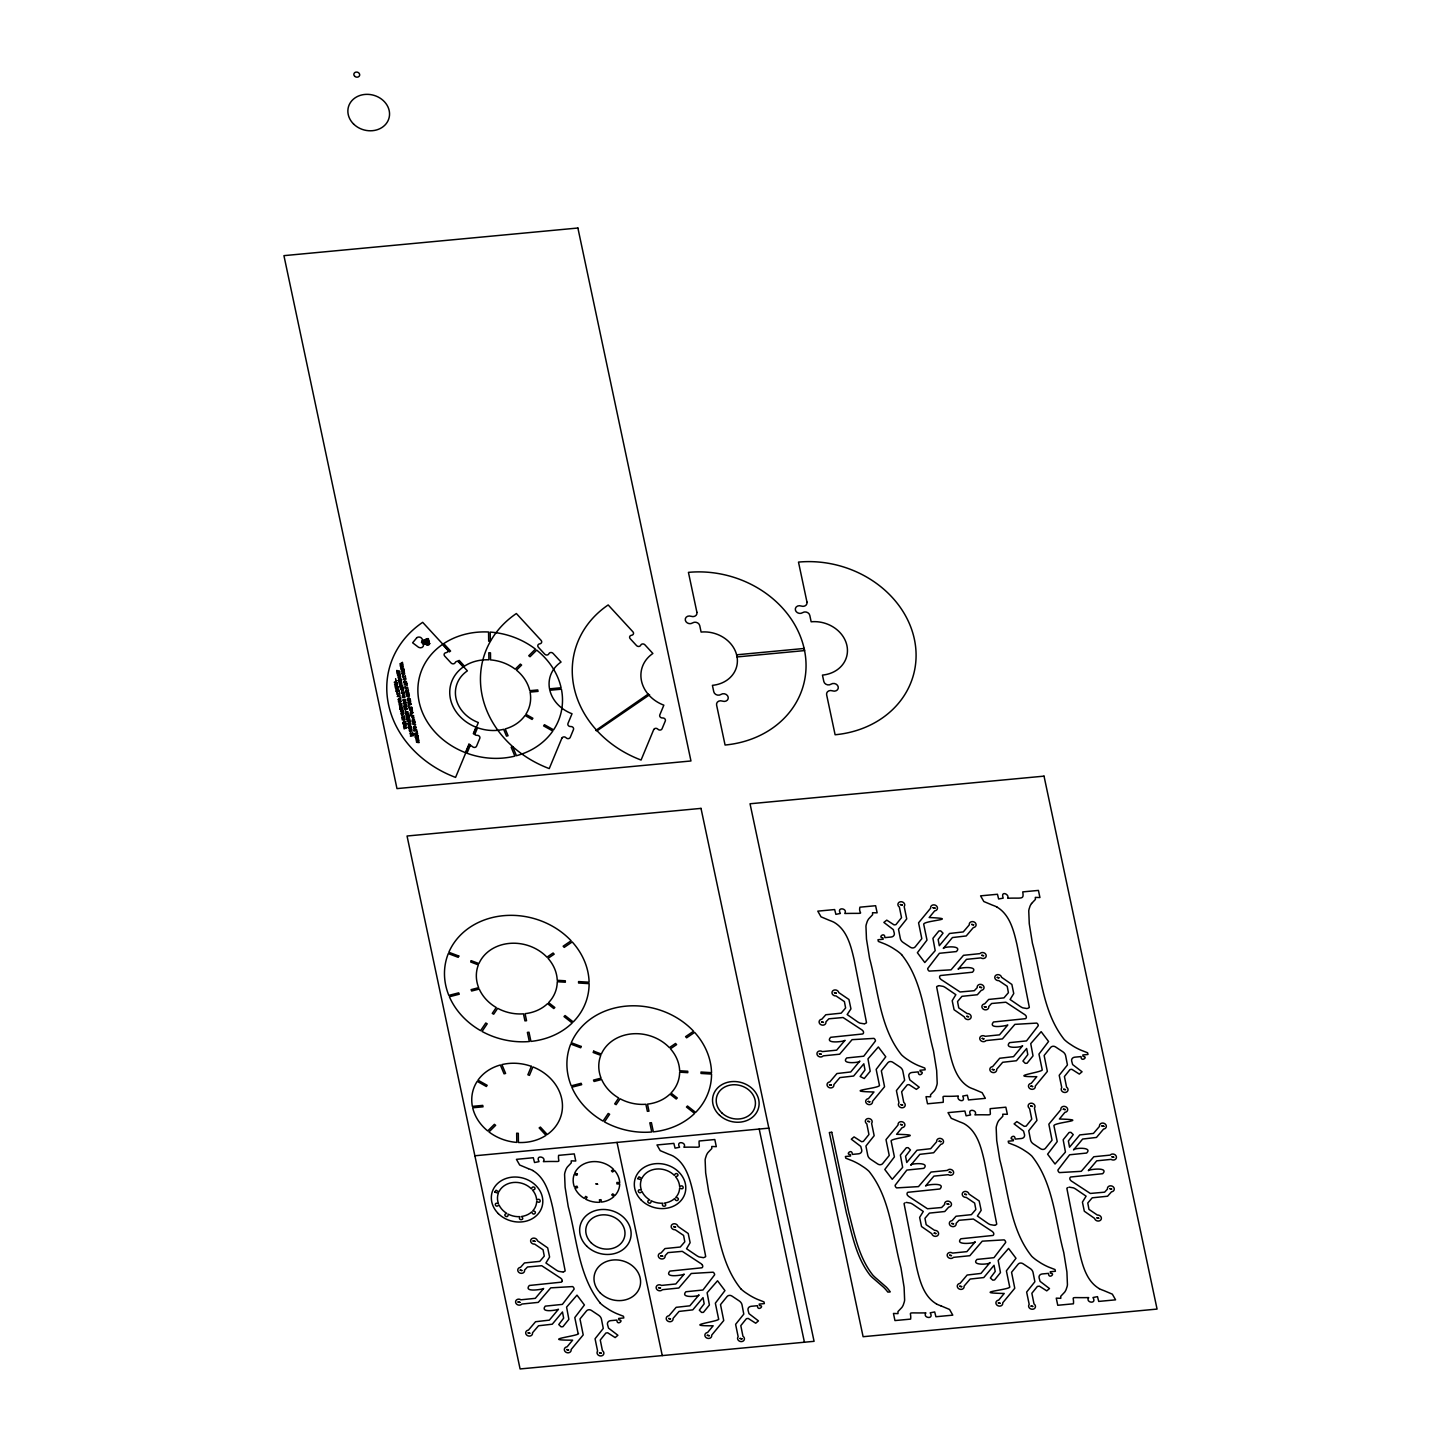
<?xml version="1.0" encoding="UTF-8"?>
<svg xmlns="http://www.w3.org/2000/svg" width="1441" height="1441" viewBox="0 0 1441 1441"><rect width="100%" height="100%" fill="white"/><g stroke="black" fill="none" stroke-linecap="round" stroke-linejoin="round"><path stroke-width="1.5" d="M400.742 701.245L398.797 700.812M402.093 707.603L400.166 707.135M404.237 673.199L402.381 672.785M403.39 713.763L401.499 713.259M406.092 681.935L404.219 681.539M408.379 692.743L406.488 692.274M411.568 729.957L409.658 729.578M412.594 712.629L410.703 712.124M414.396 721.13L412.486 720.68M415.71 727.219L413.873 726.768M404.525 697.084C403.624 693.932 406.362 698.885 403.588 697.336M405.245 700.47C404.399 697.264 407.01 702.289 404.345 700.776M406.902 718.879C406.722 723.418 412.432 718.158 408.776 718.969M600.14 1303.078A37.16 31.792 15.3 0 0 605.4 1307.239L609.183 1309.725A56.757 48.544 15.3 0 0 616.766 1313.652L623.449 1316.263L623.809 1317.957L618.621 1318.443L618.928 1319.884C624.655 1319.974 616.766 1326.26 616.892 1320.064L610.624 1320.658A3.963 3.386 15.3 0 0 607.49 1324.423L608.534 1328.134L617.901 1335.267L615.163 1337.572L607.67 1332.781L605.886 1333.033L600.267 1340.022L602.428 1350.649A3.458 2.972 15.3 0 1 603.293 1354.846A3.458 2.972 15.3 0 1 598.537 1355.297A3.458 2.972 15.3 0 1 597.601 1351.1L595.061 1338.761L603.275 1328.44L601.491 1319.344A6.773 5.782 15.3 0 0 598.663 1315.255L591.386 1310.409A3.494 2.99 15.3 0 0 586.559 1310.86L579.984 1318.965L583.209 1334.906L571.122 1349.533A3.458 2.972 15.3 0 1 568.366 1352.793A3.458 2.972 15.3 0 1 564.386 1350.145A3.458 2.972 15.3 0 1 567.088 1346.831L572.617 1340.166C536.088 1340.22 583.677 1335.501 578.039 1333.195L574.797 1317.578L584.416 1304.97L576.994 1295.153L566.583 1307.113L568.871 1319.344L562.909 1326.711L561.089 1326.819L558.766 1324.549L563.647 1318.155L562.476 1311.976L552.263 1324.207L538.52 1325.774L532.504 1332.799A3.458 2.972 15.3 0 1 529.73 1336.077A3.458 2.972 15.3 0 1 525.749 1333.429A3.458 2.972 15.3 0 1 528.451 1330.115L535.548 1321.721L549.363 1320.136L558.46 1309.239C558.135 1309.851 539.492 1313.472 545.238 1306.14L562.368 1304.393L574.094 1289.173A3.566 3.044 15.3 0 0 573.878 1288.128A4.035 3.44 15.3 0 0 573.32 1287.209L573.158 1287.029A2.198 1.873 15.3 0 0 572.509 1286.579L550.732 1287.858L538.268 1302.376L521.822 1304.051A3.458 2.972 15.3 0 1 517.067 1304.483A3.458 2.972 15.3 0 1 516.184 1300.268A3.458 2.972 15.3 0 1 520.922 1299.8L535.313 1298.341L543.653 1288.47C543.887 1289.047 522.849 1293.063 529.297 1285.48L561.342 1282.166A2.161 1.837 15.3 0 0 562.116 1281.193L562.152 1280.995M405.75 702.848C404.831 699.75 407.515 704.487 404.903 703.208M402.832 711.404C401.913 707.999 404.687 713.349 401.895 711.602M416.557 637.931A3.458 2.954 15.3 0 1 420.808 637.534L421.168 637.859A3.422 2.918 15.3 0 1 422.429 640.777A3.621 3.098 15.3 0 1 421.979 641.551L422.285 642.92A3.837 3.278 15.3 0 1 422.843 643.443L428.752 645.118M409.244 720.032L407.353 719.689M1031.558 903.489L1035.413 899.418L1035.322 897.401L1039.934 897.527L1038.421 890.412L1022.75 891.889C1024.011 900.049 1022.137 897.599 1007.655 898.247C1009.961 894.411 1000.162 890.052 1003.188 898.139L998.631 898.986L997.46 894.267L980.582 895.852L983.825 901.526L992.543 905.182A29.739 25.452 15.3 0 1 996.884 906.983M404.11 673.631L402.219 673.235M405.912 682.422L404.092 682.007M400.562 701.623L398.725 701.173M408.253 693.085L406.344 692.653M401.949 707.927L400.058 707.531M403.264 714.088L401.373 713.601M412.45 712.953L410.559 712.484M414.269 721.491L412.378 721.058M411.387 730.443L409.55 729.975M415.566 727.633L413.693 727.273M416.629 637.985L412.612 642.794L418.611 647.333A3.35 2.864 15.3 0 0 423.024 643.569M422.033 641.479L427.238 640.723M426.842 643.406L429.22 642.758M425.491 641.155L428.193 640.218M402.525 666.336L401.03 666.462M399.391 674.316L397.95 674.352M396.959 684.763L395.392 684.817M403.534 699.75C403.822 703.442 401.571 697.624 404.579 700.092M414.197 729.038L415.837 728.858M402.814 696.381C402.994 699.93 401.048 694.184 403.858 696.705M404.092 674.316C400.724 676.279 401.859 669.308 404.759 673.307M406.056 683.016C402.417 685.159 403.786 677.99 406.614 682.043M408.325 693.733C404.741 695.931 406.02 688.708 408.884 692.761M400.688 702.217C396.959 704.289 398.491 697.192 401.246 701.245M402.039 708.558C398.292 710.593 399.914 703.532 402.597 707.603M403.3 714.736C400.004 716.898 400.886 709.729 403.912 713.763M412.504 713.601C409.046 715.763 410.253 708.54 413.099 712.629M414.324 722.139C410.919 724.265 412 717.114 414.918 721.166M415.62 728.299C412.072 730.371 413.387 723.274 416.215 727.309M411.478 731.037C407.695 732.983 409.442 726.03 412.09 730.047M398.581 680.476C405.587 679.594 396.239 676.946 398.869 678.639L398.743 681.215L401.625 680.945L398.635 680.71M404.092 706.486C411.099 705.604 401.751 702.956 404.381 704.649L404.597 705.658M905.02 1202.911L904.606 1203.109A1.999 1.711 15.3 0 0 904.065 1203.649L916.386 1266.369C919.592 1280.094 923.411 1296.306 936.506 1303.961M1067.817 1187.6L1067.403 1187.816A1.999 1.711 15.3 0 0 1066.862 1188.339L1079.201 1251.076C1082.407 1264.802 1086.208 1281.013 1099.303 1288.668M704.073 1257.471L705.153 1256.984A1.999 1.711 15.3 0 0 705.694 1256.462L693.373 1193.724C690.167 1179.999 686.348 1163.806 673.253 1156.132A29.739 25.452 15.3 0 0 668.912 1154.313L660.212 1150.639L656.97 1144.965L673.848 1143.379L675.072 1148.153L679.576 1147.27C675.379 1139.921 687.537 1142.479 683.863 1147.234C703.784 1146.604 698.453 1149.36 699.137 1141.002L714.808 1139.525L716.303 1146.658L711.764 1146.496L711.8 1148.531L707.927 1152.602A18.157 15.527 15.3 0 0 706.432 1155.268L705.496 1158.114A21.471 18.355 15.3 0 0 705.135 1160.041L705.658 1172.812L708.792 1192.283C717.51 1224.328 719.059 1261.704 740.728 1288.686M403.12 687.951C395.41 689.609 408.163 690.923 401.228 689.32L403.228 688.492C402.994 685.015 401.264 686.366 401.337 687.321L399.751 686.006L400.166 687.951L403.066 687.681M412.216 708.63C404.507 710.287 417.26 711.62 410.325 710.017L412.342 709.188C412.09 705.694 410.379 707.045 410.433 707.999L408.866 706.702L409.28 708.648L412.162 708.378M864.834 1023.686L865.969 1023.164A1.999 1.711 15.3 0 0 866.509 1022.642L854.189 959.904C850.983 946.179 847.164 929.985 834.069 922.312A29.739 25.452 15.3 0 0 829.728 920.493L821.028 916.836L817.786 911.144L834.663 909.559L835.888 914.351L840.391 913.45C836.176 906.461 848.119 908.244 844.786 913.504C868.689 912.874 857.665 915.107 859.953 907.182L875.624 905.723L877.137 912.837L872.525 912.711L872.616 914.711L868.761 918.782A18.157 15.527 15.3 0 0 867.248 921.447L866.311 924.293A21.471 18.355 15.3 0 0 865.951 926.221L866.473 939.01L869.607 958.463C878.326 990.507 879.875 1027.883 901.544 1054.866A37.16 31.792 15.3 0 0 906.749 1059.063L910.55 1061.531A56.757 48.544 15.3 0 0 918.133 1065.475L924.816 1068.069L925.176 1069.78L919.988 1070.267L920.277 1071.69C925.752 1071.69 918.205 1078.372 918.241 1071.888L911.973 1072.482A3.963 3.386 15.3 0 0 908.839 1076.247L909.829 1079.903L919.232 1087.216L916.368 1089.36L909.019 1084.605L907.236 1084.857L901.634 1091.774L903.777 1102.455A3.458 2.972 15.3 0 1 904.642 1106.67A3.458 2.972 15.3 0 1 899.886 1107.12A3.458 2.972 15.3 0 1 898.968 1102.923L896.41 1090.585L904.642 1080.264L902.859 1071.167A6.773 5.782 15.3 0 0 900.013 1067.079L892.736 1062.233A3.494 2.99 15.3 0 0 887.908 1062.683L881.334 1070.789L884.558 1086.73L872.489 1101.356A3.458 2.972 15.3 0 1 869.734 1104.617A3.458 2.972 15.3 0 1 865.735 1101.969A3.458 2.972 15.3 0 1 868.437 1098.654L873.966 1091.99C839.04 1091.197 881.766 1088.351 879.406 1085.127L876.164 1069.384L885.765 1056.793L878.344 1046.959L867.968 1058.865L870.202 1071.239L864.258 1078.534L860.133 1076.499L864.996 1069.979L863.825 1063.8L853.63 1076.031L839.869 1077.598L833.853 1084.623A3.458 2.972 15.3 0 1 831.097 1087.901A3.458 2.972 15.3 0 1 827.098 1085.235A3.458 2.972 15.3 0 1 829.8 1081.939L836.915 1073.545L850.73 1071.96L859.827 1061.062C860.259 1062.774 840.085 1064.575 846.732 1057.946L863.735 1056.217L875.444 1040.996A3.566 3.044 15.3 0 0 875.227 1039.952A4.035 3.44 15.3 0 0 874.669 1039.033L874.507 1038.853A2.198 1.873 15.3 0 0 873.876 1038.385L852.081 1039.663L839.635 1054.2L823.189 1055.875A3.458 2.972 15.3 0 1 818.416 1056.289A3.458 2.972 15.3 0 1 817.533 1052.092A3.458 2.972 15.3 0 1 822.289 1051.606L836.663 1050.165L845.002 1040.294C845.399 1041.375 823.928 1044.509 830.646 1037.304L862.709 1033.972A2.161 1.837 15.3 0 0 863.465 1033.017L863.501 1032.819A2.99 2.558 15.3 0 0 862.961 1030.873L862.078 1030.009A9.601 8.214 15.3 0 0 860.889 1029.234L843.075 1017.526L828.845 1018.805L825.909 1021.867A3.458 2.972 15.3 0 1 823.153 1025.145A3.458 2.972 15.3 0 1 819.154 1022.48A3.458 2.972 15.3 0 1 821.856 1019.183L825.801 1014.752L841.166 1013.167L845.615 1007.98L844.408 1001.603L835.996 995.911A3.458 2.972 15.3 0 1 832.033 993.245A3.458 2.972 15.3 0 1 834.753 989.949A3.458 2.972 15.3 0 1 838.77 992.579L848.947 999.514L850.947 1008.862L847.164 1014.554L857.485 1021.777A13.78 11.798 15.3 0 0 859.935 1023.128L864.312 1023.867M1027.631 1008.376L1028.784 1007.871A1.999 1.711 15.3 0 0 1029.324 1007.349L1016.986 944.612C1013.78 930.886 1009.961 914.675 996.884 907.019M995.065 1225.156L996.217 1224.652A1.999 1.711 15.3 0 0 996.74 1224.13L984.419 1161.392C981.213 1147.666 977.394 1131.455 964.299 1123.8A29.739 25.452 15.3 0 0 959.958 1121.981L951.258 1118.306L948.016 1112.632L964.894 1111.047L966.118 1115.82L970.622 1114.938C966.425 1107.607 978.583 1110.11 974.909 1114.884C994.434 1114.253 989.697 1116.973 990.183 1108.669L1005.854 1107.192L1007.367 1114.307L1002.756 1114.199L1002.846 1116.199L998.991 1120.269A18.157 15.527 15.3 0 0 997.478 1122.935L996.542 1125.781A21.471 18.355 15.3 0 0 996.181 1127.709L996.704 1140.479L999.838 1159.951C1008.556 1191.977 1010.105 1229.371 1031.774 1256.336A37.16 31.792 15.3 0 0 1036.998 1260.533L1040.78 1263.018A56.757 48.544 15.3 0 0 1048.364 1266.963L1055.046 1269.557L1055.406 1271.268L1050.219 1271.755L1050.525 1273.178C1056.073 1273.304 1048.49 1279.734 1048.472 1273.376L1042.203 1273.952A3.963 3.386 15.3 0 0 1039.087 1277.735L1040.078 1281.373L1049.498 1288.56L1046.76 1290.866L1039.393 1286.147L1037.394 1286.417L1031.864 1293.261L1034.008 1303.943A3.458 2.972 15.3 0 1 1034.872 1308.158A3.458 2.972 15.3 0 1 1030.117 1308.608A3.458 2.972 15.3 0 1 1029.198 1304.393L1026.64 1292.073L1034.872 1281.751L1033.089 1272.637A6.773 5.782 15.3 0 0 1030.261 1268.566L1022.966 1263.703A3.494 2.99 15.3 0 0 1018.157 1264.171L1011.564 1272.277L1014.77 1288.254L1002.72 1302.826A3.458 2.972 15.3 0 1 999.964 1306.104A3.458 2.972 15.3 0 1 995.965 1303.439A3.458 2.972 15.3 0 1 998.667 1300.142L1004.215 1293.46C968.298 1292.829 1012.843 1289.623 1009.637 1286.651L1006.394 1270.872L1015.995 1258.281L1008.574 1248.446L998.163 1260.407L1000.468 1272.583L994.596 1279.932L992.795 1280.184L990.363 1277.987L995.227 1271.466L994.056 1265.288L983.789 1277.555L970.171 1279.05L964.083 1286.111A3.458 2.972 15.3 0 1 961.327 1289.389A3.458 2.972 15.3 0 1 957.328 1286.723A3.458 2.972 15.3 0 1 960.03 1283.409L967.145 1275.033L980.961 1273.43L990.057 1262.532C990.489 1264.423 970.315 1265.955 976.962 1259.416L993.966 1257.687L1005.674 1242.466A3.566 3.044 15.3 0 0 1005.458 1241.422A4.035 3.44 15.3 0 0 1004.917 1240.521L1004.737 1240.323A2.198 1.873 15.3 0 0 1004.107 1239.872L982.258 1241.169L969.811 1255.723L953.42 1257.363A3.458 2.972 15.3 0 1 948.664 1257.777A3.458 2.972 15.3 0 1 947.764 1253.562A3.458 2.972 15.3 0 1 952.519 1253.094L966.893 1251.635L975.233 1241.782C975.917 1243.097 953.978 1245.817 960.877 1238.774L992.939 1235.459A2.161 1.837 15.3 0 0 993.696 1234.487L993.75 1234.307A2.99 2.558 15.3 0 0 993.191 1232.361L992.309 1231.497A9.601 8.214 15.3 0 0 991.12 1230.722L973.377 1219.032L959.004 1220.293L956.14 1223.355A3.458 2.972 15.3 0 1 953.384 1226.633A3.458 2.972 15.3 0 1 949.385 1223.967A3.458 2.972 15.3 0 1 952.087 1220.653L956.031 1216.24L971.396 1214.655L975.845 1209.449L974.638 1203.091L966.245 1197.399A3.458 2.972 15.3 0 1 962.264 1194.715A3.458 2.972 15.3 0 1 965.002 1191.437A3.458 2.972 15.3 0 1 969 1194.067L979.178 1200.983L981.177 1210.35L977.394 1216.042L987.715 1223.265A13.78 11.798 15.3 0 0 990.165 1224.598L994.542 1225.354M938.361 985.806L937.172 986.328A1.999 1.711 15.3 0 0 936.632 986.851L948.953 1049.588C952.177 1063.314 955.977 1079.525 969.072 1087.18A29.739 25.452 15.3 0 0 973.414 1089L982.114 1092.674L985.356 1098.348L968.496 1099.933L967.325 1095.214L962.75 1096.061C966.317 1103.626 955.743 1100.6 958.355 1096.007C938.199 1097.285 944.035 1093.719 943.189 1102.311L927.518 1103.788L926.023 1096.673L930.616 1096.799L930.526 1094.782L934.398 1090.729A18.157 15.527 15.3 0 0 935.893 1088.063L936.83 1085.217A21.471 18.355 15.3 0 0 937.208 1083.272L936.668 1070.501L933.534 1051.047C924.816 1019.003 923.267 981.609 901.598 954.644M563.431 1271.881L564.62 1271.358A1.999 1.711 15.3 0 0 565.16 1270.818L552.822 1208.098C549.615 1194.373 545.815 1178.162 532.72 1170.506M404.038 702.127C404.345 705.712 402.111 700.038 405.083 702.469M401.084 665.454C397.464 665.634 404.921 668.606 402.832 665.13M398.04 673.361C394.384 673.163 401.805 676.838 399.751 673.001M395.555 683.845C391.826 683.809 399.463 687.285 397.176 683.43M408.001 697.912L409.28 697.876M403.516 721.275L404.795 721.257M408.451 722.283L409.73 722.265M938.83 985.626L943.225 986.383A13.78 11.798 15.3 0 1 945.656 987.715L955.851 994.686L952.195 1000.702L954.086 1009.745L964.371 1016.914A3.458 2.972 15.3 0 0 968.388 1019.562A3.458 2.972 15.3 0 0 971.108 1016.265A3.458 2.972 15.3 0 0 967.145 1013.581L958.733 1007.889L957.545 1001.531L961.976 996.325L977.34 994.74L981.285 990.327A3.458 2.972 15.3 0 0 983.987 987.013A3.458 2.972 15.3 0 0 979.988 984.365A3.458 2.972 15.3 0 0 977.232 987.625L974.296 990.706L960.066 991.984L942.252 980.276A9.601 8.214 15.3 0 1 941.063 979.502L940.18 978.637A2.99 2.558 15.3 0 1 939.622 976.656L939.676 976.494A2.161 1.837 15.3 0 1 940.451 975.521L972.495 972.207C979.358 965.254 957.617 967.776 958.139 969.217L966.479 959.346L980.871 957.887A3.458 2.972 15.3 0 0 985.608 957.418A3.458 2.972 15.3 0 0 984.725 953.203A3.458 2.972 15.3 0 0 979.952 953.636L963.507 955.311L951.06 969.829L929.265 971.108A2.198 1.873 15.3 0 1 928.634 970.658L928.472 970.477A4.035 3.44 15.3 0 1 927.914 969.559A3.566 3.044 15.3 0 1 927.698 968.514L939.406 953.294L956.41 951.564C963.056 945.062 943.135 946.647 943.315 948.448L952.429 937.551L966.227 935.948L973.341 927.572A3.458 2.972 15.3 0 0 976.043 924.257A3.458 2.972 15.3 0 0 972.045 921.61A3.458 2.972 15.3 0 0 969.289 924.87L963.272 931.913L949.529 933.48L939.316 945.71L938.145 939.514L943.026 933.138L940.703 930.868L938.884 930.976L932.921 938.343L935.191 950.628L924.798 962.534L917.377 952.717L926.995 940.108L923.753 924.492C922.06 920.583 962.372 918.998 929.175 917.521L934.705 910.856A3.458 2.972 15.3 0 0 937.407 907.542A3.458 2.972 15.3 0 0 933.426 904.876A3.458 2.972 15.3 0 0 930.652 908.154L918.565 922.816L921.808 938.667L915.233 946.827A3.494 2.99 15.3 0 1 910.406 947.277L903.129 942.432A6.773 5.782 15.3 0 1 900.301 938.343L898.5 929.229L906.731 918.908L904.173 906.587A3.458 2.972 15.3 0 0 903.255 902.39A3.458 2.972 15.3 0 0 898.5 902.841A3.458 2.972 15.3 0 0 899.364 907.037L901.526 917.665L895.906 924.654L894.122 924.906L886.773 920.151L883.873 922.42L893.312 929.607L894.303 933.246A3.963 3.386 15.3 0 1 891.168 937.028L884.9 937.623C884.9 931.282 877.335 937.695 882.865 937.803L883.171 939.244L877.983 939.73L878.344 941.423L885.026 944.035A56.757 48.544 15.3 0 1 892.609 947.962L896.41 950.43A37.16 31.792 15.3 0 1 901.634 954.608M1027.109 1008.574L1022.732 1007.817A13.78 11.798 15.3 0 1 1020.282 1006.484L1010.087 999.514L1013.743 993.551L1011.87 984.455L1001.567 977.286A3.458 2.972 15.3 0 0 997.568 974.638A3.458 2.972 15.3 0 0 994.83 977.935A3.458 2.972 15.3 0 0 998.811 980.619L1007.223 986.31L1008.412 992.669L1003.963 997.874L988.67 999.442L984.671 1003.873A3.458 2.972 15.3 0 0 981.951 1007.187A3.458 2.972 15.3 0 0 985.95 1009.835A3.458 2.972 15.3 0 0 988.706 1006.575L991.642 1003.494L1005.872 1002.216L1023.686 1013.942A9.601 8.214 15.3 0 1 1024.875 1014.698L1025.776 1015.563A2.99 2.558 15.3 0 1 1026.316 1017.544L1026.262 1017.706A2.161 1.837 15.3 0 1 1025.506 1018.679L993.461 1021.993C987.103 1029.685 1007.853 1025.38 1007.799 1025.001L999.478 1034.854L985.086 1036.313A3.458 2.972 15.3 0 0 980.33 1036.781A3.458 2.972 15.3 0 0 981.231 1040.996A3.458 2.972 15.3 0 0 985.986 1040.582L1002.432 1038.907L1014.878 1024.371L1036.673 1023.092A2.198 1.873 15.3 0 1 1037.304 1023.542L1037.484 1023.722A4.035 3.44 15.3 0 1 1038.024 1024.641A3.566 3.044 15.3 0 1 1038.259 1025.686L1026.532 1040.906L1009.529 1042.636C1003.134 1049.588 1022.768 1047.049 1022.624 1045.752L1013.527 1056.649L999.712 1058.252L992.597 1066.628A3.458 2.972 15.3 0 0 989.895 1069.943A3.458 2.972 15.3 0 0 993.894 1072.59A3.458 2.972 15.3 0 0 996.65 1069.33L1002.684 1062.287L1016.427 1060.738L1026.64 1048.49L1027.811 1054.614L1022.93 1061.062L1025.235 1063.332L1027.055 1063.242L1033.017 1055.875L1030.729 1043.626L1041.159 1031.666L1048.562 1041.483L1038.961 1054.091L1042.203 1069.708C1044.095 1072.14 1004.125 1076.895 1036.781 1076.679L1031.234 1083.344A3.458 2.972 15.3 0 0 1028.532 1086.658A3.458 2.972 15.3 0 0 1032.531 1089.324A3.458 2.972 15.3 0 0 1035.286 1086.046L1047.355 1071.438L1044.131 1055.478L1050.723 1047.373A3.494 2.99 15.3 0 1 1055.533 1046.923L1062.828 1051.768A6.773 5.782 15.3 0 1 1065.656 1055.857L1067.439 1064.971L1059.207 1075.292L1061.765 1087.613A3.458 2.972 15.3 0 0 1062.683 1091.81A3.458 2.972 15.3 0 0 1067.439 1091.377A3.458 2.972 15.3 0 0 1066.592 1087.162L1064.413 1076.535L1070.033 1069.546L1071.834 1069.312L1079.327 1074.085L1082.065 1071.78L1072.644 1064.593L1071.654 1060.954A3.963 3.386 15.3 0 1 1074.788 1057.172L1081.038 1056.595C1080.786 1062.665 1088.892 1056.667 1083.092 1056.397L1082.785 1054.974L1087.973 1054.47L1087.613 1052.777L1080.93 1050.165A56.757 48.544 15.3 0 1 1073.347 1046.238L1069.546 1043.77A37.16 31.792 15.3 0 1 1064.305 1039.591C1042.744 1012.519 1041.086 975.251 1032.404 943.153L1029.27 923.699L1028.748 910.928A21.471 18.355 15.3 0 1 1029.108 908.983L1030.045 906.137A18.157 15.527 15.3 0 1 1031.558 903.489M562.963 1272.061L558.568 1271.304A13.78 11.798 15.3 0 1 556.118 1269.971L545.923 1263L549.597 1257.038L547.688 1247.87L537.421 1240.773A3.458 2.972 15.3 0 0 533.404 1238.125A3.458 2.972 15.3 0 0 530.666 1241.422A3.458 2.972 15.3 0 0 534.647 1244.105L543.059 1249.797L544.284 1256.102L539.817 1261.361L524.452 1262.946L520.507 1267.36A3.458 2.972 15.3 0 0 517.805 1270.674A3.458 2.972 15.3 0 0 521.804 1273.322A3.458 2.972 15.3 0 0 524.56 1270.043L527.496 1266.981L541.708 1265.702L559.54 1277.41A9.601 8.214 15.3 0 1 560.729 1278.185L561.612 1279.05A2.99 2.558 15.3 0 1 562.17 1281.031M906.263 1202.406L910.64 1203.163A13.78 11.798 15.3 0 1 913.09 1204.496L923.285 1211.467L919.628 1217.429L921.519 1226.525L931.805 1233.694A3.458 2.972 15.3 0 0 935.821 1236.342A3.458 2.972 15.3 0 0 938.541 1233.046A3.458 2.972 15.3 0 0 934.579 1230.362L926.167 1224.67L924.96 1218.311L929.409 1213.106L944.774 1211.521L948.718 1207.108A3.458 2.972 15.3 0 0 951.42 1203.793A3.458 2.972 15.3 0 0 947.421 1201.146A3.458 2.972 15.3 0 0 944.666 1204.424L941.657 1207.504L927.5 1208.765L909.685 1197.057A9.601 8.214 15.3 0 1 908.496 1196.282L907.614 1195.418A2.99 2.558 15.3 0 1 907.055 1194.211A3.008 2.576 15.3 0 1 907.073 1193.472L907.11 1193.274A2.161 1.837 15.3 0 1 907.866 1192.301L939.928 1188.987C946.701 1181.89 925.32 1184.826 925.572 1185.997L933.912 1176.126L948.304 1174.667A3.458 2.972 15.3 0 0 953.041 1174.199A3.458 2.972 15.3 0 0 952.159 1170.002A3.458 2.972 15.3 0 0 947.385 1170.416L931.012 1172.055L918.493 1186.609L896.698 1187.888A2.198 1.873 15.3 0 1 896.068 1187.438L895.906 1187.258A4.035 3.44 15.3 0 1 895.347 1186.339A3.566 3.044 15.3 0 1 895.131 1185.295L906.839 1170.074L923.843 1168.345C930.544 1161.914 910.496 1163.337 910.748 1165.229L919.862 1154.331L933.66 1152.746L940.775 1144.352A3.458 2.972 15.3 0 0 943.477 1141.038A3.458 2.972 15.3 0 0 939.478 1138.39A3.458 2.972 15.3 0 0 936.722 1141.668L930.634 1148.711L917.016 1150.224L906.749 1162.491L905.578 1156.312L910.442 1149.918L908.136 1147.648L906.317 1147.757L900.373 1155.052L902.642 1167.354L892.231 1179.314L884.81 1169.498L894.411 1156.889L891.186 1141.272C888.755 1137.886 931.174 1135.058 896.608 1134.301L902.138 1127.637A3.458 2.972 15.3 0 0 904.84 1124.322A3.458 2.972 15.3 0 0 900.841 1121.674A3.458 2.972 15.3 0 0 898.085 1124.935L885.999 1139.633L889.241 1155.466L882.667 1163.608A3.494 2.99 15.3 0 1 877.839 1164.058L870.562 1159.212A6.773 5.782 15.3 0 1 867.716 1155.124L865.933 1146.027L874.165 1135.706L871.607 1123.368A3.458 2.972 15.3 0 0 870.688 1119.171A3.458 2.972 15.3 0 0 865.933 1119.621A3.458 2.972 15.3 0 0 866.798 1123.818L868.941 1134.517L863.339 1141.434L861.556 1141.686L854.063 1136.895L851.307 1139.201L860.745 1146.388L861.736 1150.044A3.963 3.386 15.3 0 1 858.602 1153.809L852.333 1154.403C852.333 1148.009 844.804 1154.565 850.298 1154.583L850.586 1156.024L845.399 1156.511L845.777 1158.204L852.442 1160.816A56.757 48.544 15.3 0 1 860.025 1164.742L863.825 1167.21A37.16 31.792 15.3 0 1 869.067 1171.389C890.628 1198.462 892.303 1235.748 900.967 1267.828L904.101 1287.281L904.624 1300.07A21.471 18.355 15.3 0 1 904.264 1301.998L903.327 1304.844A18.157 15.527 15.3 0 1 901.832 1307.509L897.959 1311.58L897.995 1313.616L893.456 1313.453L894.951 1320.568L910.622 1319.109C911.739 1311.004 904.894 1313.327 925.897 1312.877C922.222 1318.011 934.488 1319.902 930.184 1312.841L934.687 1311.94L935.911 1316.732L952.789 1315.147L949.547 1309.455L940.829 1305.798M703.496 1257.687L699.119 1256.93A13.78 11.798 15.3 0 1 696.669 1255.597L686.546 1248.753L690.131 1242.682L688.222 1233.514L677.954 1226.399A3.458 2.972 15.3 0 0 673.938 1223.769A3.458 2.972 15.3 0 0 671.218 1227.066A3.458 2.972 15.3 0 0 675.181 1229.731L683.592 1235.423L684.799 1241.8L680.278 1247.023L664.985 1248.572L661.041 1252.986A3.458 2.972 15.3 0 0 658.339 1256.3A3.458 2.972 15.3 0 0 662.338 1258.966A3.458 2.972 15.3 0 0 665.094 1255.687L668.03 1252.607L682.259 1251.346L700.074 1263.055A9.601 8.214 15.3 0 1 701.263 1263.829L702.145 1264.694M1069.06 1187.114L1073.455 1187.87A13.78 11.798 15.3 0 1 1075.905 1189.203L1086.1 1196.174L1082.425 1202.118L1084.316 1211.233L1094.602 1218.402A3.458 2.972 15.3 0 0 1098.618 1221.031A3.458 2.972 15.3 0 0 1101.338 1217.753A3.458 2.972 15.3 0 0 1097.376 1215.069L1088.964 1209.377L1087.775 1203.001L1092.206 1197.813L1107.571 1196.228L1111.515 1191.815A3.458 2.972 15.3 0 0 1114.217 1188.501A3.458 2.972 15.3 0 0 1110.218 1185.835A3.458 2.972 15.3 0 0 1107.463 1189.113L1104.599 1192.175L1090.315 1193.454L1072.482 1181.746A9.601 8.214 15.3 0 1 1071.293 1180.99L1070.411 1180.107A2.99 2.558 15.3 0 1 1069.852 1178.126L1069.906 1177.981A2.161 1.837 15.3 0 1 1070.681 1177.009L1102.725 1173.695C1109.516 1166.562 1088.063 1169.516 1088.369 1170.686L1096.709 1160.834L1111.101 1159.375A3.458 2.972 15.3 0 0 1115.838 1158.906A3.458 2.972 15.3 0 0 1114.956 1154.691A3.458 2.972 15.3 0 0 1110.2 1155.106L1093.809 1156.745L1081.29 1171.317L1059.513 1172.596A2.198 1.873 15.3 0 1 1058.865 1172.145L1058.703 1171.947A4.035 3.44 15.3 0 1 1058.144 1171.047A3.566 3.044 15.3 0 1 1057.928 1170.002L1069.654 1154.781L1086.64 1153.052C1093.341 1146.55 1073.167 1148.009 1073.545 1149.936L1082.659 1139.038L1096.475 1137.435L1103.572 1129.06A3.458 2.972 15.3 0 0 1106.274 1125.745A3.458 2.972 15.3 0 0 1102.275 1123.079A3.458 2.972 15.3 0 0 1099.519 1126.358L1093.431 1133.419L1079.813 1134.914L1069.546 1147.18L1068.375 1141.002L1073.257 1134.607L1070.933 1132.356L1069.114 1132.446L1063.17 1139.759L1065.439 1152.061L1055.028 1164.022L1047.607 1154.187L1057.226 1141.596L1053.983 1125.979C1052.02 1122.395 1093.269 1119.999 1059.405 1119.009L1064.935 1112.326A3.458 2.972 15.3 0 0 1067.637 1109.03A3.458 2.972 15.3 0 0 1063.656 1106.364A3.458 2.972 15.3 0 0 1060.9 1109.642L1048.85 1124.178L1052.038 1140.191L1045.464 1148.297A3.494 2.99 15.3 0 1 1040.636 1148.765L1033.359 1143.902A6.773 5.782 15.3 0 1 1030.531 1139.831L1028.748 1130.717L1036.962 1120.396L1034.422 1108.075A3.458 2.972 15.3 0 0 1033.485 1103.86A3.458 2.972 15.3 0 0 1028.73 1104.31A3.458 2.972 15.3 0 0 1029.595 1108.525L1031.756 1119.153L1026.136 1126.142L1024.227 1126.322L1016.86 1121.602L1014.104 1123.89L1023.542 1131.095L1024.533 1134.733A3.963 3.386 15.3 0 1 1021.399 1138.516L1015.13 1139.092C1015.13 1132.626 1007.619 1139.309 1013.095 1139.291L1013.401 1140.714L1008.214 1141.2L1008.574 1142.911L1015.257 1145.523A56.757 48.544 15.3 0 1 1022.84 1149.45L1026.64 1151.917A37.16 31.792 15.3 0 1 1031.882 1156.096C1053.443 1183.169 1055.1 1220.437 1063.764 1252.517L1066.916 1271.989L1067.439 1284.76A21.471 18.355 15.3 0 1 1067.079 1286.687L1066.124 1289.533A18.157 15.527 15.3 0 1 1064.629 1292.199L1060.756 1296.27L1060.792 1298.305L1056.253 1298.143L1057.766 1305.276L1073.419 1303.799C1074.5 1295.693 1067.727 1298.053 1088.694 1297.584C1085.091 1302.79 1097.303 1304.501 1092.98 1297.53L1097.484 1296.648L1098.726 1301.421L1115.586 1299.836L1112.344 1294.162L1103.644 1290.506A29.739 25.452 15.3 0 1 1099.285 1288.686M402.111 693.409L404.237 693.193L402.579 693.878M411.928 717.474L414.053 717.258L412.36 717.942M401.12 710.647C401.481 714.322 399.067 708.648 402.183 710.989M428.031 638.525L422.303 640.939M426.032 639.138L428.661 639.228M425.491 639.786L428.013 639.804M422.393 640.579L424.843 640.362M427.815 640.669L429.238 640.543M421.781 641.839L427.941 641.263M421.402 642.308L428.463 642.416M429.382 641.731L426.14 641.425M428.842 643.226L422.069 642.758L424.987 642.83M423.078 643.767L424.735 643.443M426.662 643.857L428.175 643.713M428.734 643.659L430.066 643.533M429.418 644.109L424.861 642.668M403.678 676.441L402.579 677.072L405.461 676.802L405.137 675.325M398.995 690.743L396.095 691.014L397.374 692.851M396.203 691.518L399.103 691.248L398.815 689.951L396.545 689.5C402.399 686.618 390.799 690.617 398.941 690.509M404.146 706.738L407.046 706.468L405.335 707.891L407.569 708.936L404.687 709.206L406.848 708.522L404.471 708.215L406.524 707.009L404.255 707.225L403.984 705.946L406.056 705.009L405.047 705.46M407.064 718.573L408.451 719.581L407.479 719.077M412.72 718.933L414.486 719.293L412.342 719.473M410.991 733.181L409.892 733.811L412.792 733.541L412.45 732.064M474.882 1155.772L768.846 1128.141M402.814 694.886L404.669 695.228L402.435 695.409M395.609 678.621L395.825 680.026M528.379 1168.669L519.679 1165.012L516.436 1159.339L533.296 1157.735L534.539 1162.527L539.042 1161.626C534.917 1154.367 546.823 1156.709 543.383 1161.644C564.512 1160.816 557.433 1163.662 558.604 1155.358L574.257 1153.899L575.77 1161.014L571.23 1160.852L571.248 1162.887L567.394 1166.958A18.157 15.527 15.3 0 0 565.881 1169.624L564.98 1172.326A21.471 18.355 15.3 0 0 564.584 1174.397L565.106 1187.186L568.24 1206.639C576.976 1238.684 578.525 1276.06 600.195 1303.042M402.723 675.036L403.21 675.829M401.499 690.941L401.859 691.68M401.859 715.475L402.345 716.267M410.181 731.83L410.523 732.568M424.951 643.587L427.437 645.244M403.768 691.14L404.11 692.653L401.228 692.923L402.291 692.184M399.283 692.31L399.643 693.823L396.743 694.094L397.824 693.355M404.255 715.745L404.615 717.24L401.715 717.51L402.796 716.789M405.696 677.936L405.984 679.179L403.084 679.45L403.948 678.261M408.181 689.645L408.469 690.905L405.569 691.176L406.434 689.969M399.877 694.94L400.148 696.201L397.266 696.471L398.13 695.319M410.127 698.741L410.361 699.84L407.461 700.11L407.263 699.137M416.701 729.722L416.935 730.803L414.035 731.073L413.837 730.101M410.577 723.13L410.811 724.211L407.911 724.499L407.713 723.526M405.642 722.121L405.876 723.202L402.994 723.472L402.778 722.499M409.676 699.029L407.767 699.155M416.251 729.993L414.324 730.137M410.145 723.4L408.217 723.544M405.209 722.391L403.282 722.535M759.209 1129.042L804.42 1342.219M617.036 1142.407L662.266 1355.585M528.379 1168.669A29.739 25.452 15.3 0 1 532.738 1170.47M702.145 1264.694A2.99 2.558 15.3 0 1 702.704 1266.675A2.161 1.837 15.3 0 1 701.893 1267.792L669.831 1271.106C663.346 1278.653 684.529 1274.799 684.187 1274.114L675.847 1283.967L661.455 1285.426A3.458 2.972 15.3 0 0 656.718 1285.912A3.458 2.972 15.3 0 0 657.6 1290.109A3.458 2.972 15.3 0 0 662.374 1289.695L678.819 1288.02L691.266 1273.484L713.061 1272.205A2.198 1.873 15.3 0 1 713.691 1272.673L713.853 1272.853A4.035 3.44 15.3 0 1 714.412 1273.754A3.566 3.044 15.3 0 1 714.628 1274.817L702.974 1290.001L685.916 1291.748C679.413 1298.557 699.353 1296.432 699.011 1294.883L689.843 1305.816L676.153 1307.329L668.984 1315.741A3.458 2.972 15.3 0 0 666.282 1319.055A3.458 2.972 15.3 0 0 670.281 1321.721A3.458 2.972 15.3 0 0 673.037 1318.443L679.053 1311.418L692.797 1309.851L703.01 1297.62L704.181 1303.799L699.317 1310.193L701.623 1312.445L703.442 1312.355L709.404 1304.988L707.117 1292.739L717.528 1280.779L724.949 1290.614L715.348 1303.168L718.573 1318.821C721.959 1321.235 678.999 1325.99 713.151 1325.792L707.621 1332.475A3.458 2.972 15.3 0 0 704.919 1335.771A3.458 2.972 15.3 0 0 708.918 1338.437A3.458 2.972 15.3 0 0 711.674 1335.159L723.742 1320.55L720.518 1304.609L727.093 1296.504A3.494 2.99 15.3 0 1 731.92 1296.053L739.197 1300.899A6.773 5.782 15.3 0 1 742.043 1304.97L743.79 1314.138L735.612 1324.351L738.152 1336.726A3.458 2.972 15.3 0 0 739.071 1340.941A3.458 2.972 15.3 0 0 743.826 1340.49A3.458 2.972 15.3 0 0 742.962 1336.275L740.8 1325.648L746.42 1318.677L748.203 1318.425L755.696 1323.216L758.452 1320.911L748.978 1313.652L748.023 1310.067A3.963 3.386 15.3 0 1 751.157 1306.303L757.426 1305.708C757.39 1311.94 765.225 1305.546 759.461 1305.51L759.173 1304.087L764.36 1303.601L763.982 1301.889L757.318 1299.296A56.757 48.544 15.3 0 1 749.734 1295.351L745.934 1292.883A37.16 31.792 15.3 0 1 740.692 1288.704M940.847 1305.798A29.739 25.452 15.3 0 1 936.488 1303.997M649.513 694.814L597.078 730.749L595.781 730.443L648.09 694.166L649.513 694.868M494.785 1192.103L498.316 1193.238A19.796 16.932 15.3 0 0 498.442 1203.595C493.128 1201.452 495.38 1208.981 499.018 1204.964A19.796 16.932 15.3 0 0 506.746 1213.358C501.432 1214.871 508.673 1219.41 508.169 1214.151A19.796 16.932 15.3 0 0 519.877 1216.654C517.229 1221.085 525.947 1220.311 521.498 1216.492A19.796 16.932 15.3 0 0 531.693 1211.935C533.296 1217.303 538.556 1211.016 532.738 1210.908A19.796 16.932 15.3 0 0 536.682 1201.434C541.708 1204.802 541.005 1196.913 536.664 1199.993A19.796 16.932 15.3 0 0 532.486 1190.032C538.25 1189.6 532.756 1184.052 531.405 1188.861A19.796 16.932 15.3 0 0 498.856 1191.923L496.046 1190.23L494.785 1192.103M637.769 1178.666L641.299 1179.801A19.796 16.932 15.3 0 0 641.425 1190.158C635.913 1187.996 638.579 1195.616 642.002 1191.527A19.796 16.932 15.3 0 0 649.729 1199.921C644.397 1201.236 651.548 1206.171 651.152 1200.713A19.796 16.932 15.3 0 0 662.86 1203.217C660.284 1207.648 668.876 1206.874 664.463 1203.055A19.796 16.932 15.3 0 0 674.676 1198.498C676.189 1203.739 681.593 1197.723 675.721 1197.471A19.796 16.932 15.3 0 0 679.648 1187.996C684.817 1191.203 683.863 1183.547 679.63 1186.555A19.796 16.932 15.3 0 0 675.451 1176.595C681.215 1176.198 675.721 1170.668 674.388 1175.424A19.796 16.932 15.3 0 0 641.839 1178.486L639.029 1176.793L637.769 1178.612M518.04 1301.998L519.985 1302.376L518.04 1301.998M520.201 1270.187L522.128 1270.566L520.219 1270.115M528.145 1332.943L530.072 1333.321L528.145 1332.871M533.08 1240.971L535.007 1241.349L533.08 1240.971M566.781 1349.659L568.709 1350.037L566.817 1349.497M596.034 1183.944L597.727 1184.286L596.07 1183.8M599.492 1352.811L601.419 1353.189L599.528 1352.649M658.573 1287.642L660.518 1288.02L658.573 1287.642M660.735 1255.832L662.68 1256.21L660.735 1255.832M668.678 1318.587L670.623 1318.965L668.714 1318.425M673.613 1226.597L675.559 1226.975L673.613 1226.597M707.315 1335.303L709.242 1335.681L707.315 1335.303M740.026 1338.455L741.971 1338.833L740.026 1338.455M819.389 1053.821L821.334 1054.2L819.425 1053.659M821.55 1022.011L823.495 1022.389L821.568 1021.921M829.494 1084.767L831.439 1085.145L829.494 1084.767M834.429 992.777L836.374 993.155L834.465 992.615M868.13 1101.482L870.076 1101.861L868.148 1101.41M867.788 1121.368L869.716 1121.746L867.824 1121.206M900.355 904.588L902.282 904.948L900.355 904.588M900.841 1104.635L902.786 1105.013L900.859 1104.545M900.499 1124.502L902.426 1124.881L900.517 1124.43M933.066 907.722L935.011 908.1L933.066 907.722M934.2 1233.208L936.128 1233.586L934.2 1233.118M939.136 1141.218L941.063 1141.596L939.136 1141.218M947.079 1203.974L949.007 1204.352L947.115 1203.811M949.223 1172.181L951.168 1172.56L949.241 1172.091M949.619 1255.291L951.564 1255.669L949.673 1255.129M951.78 1223.499L953.726 1223.877L951.799 1223.409M966.767 1016.427L968.694 1016.806L966.803 1016.265M971.702 924.438L973.63 924.816L971.702 924.438M959.724 1286.255L961.669 1286.633L959.724 1286.255M964.659 1194.265L966.605 1194.643L964.677 1194.193M979.646 987.193L981.573 987.571L979.646 987.193M981.789 955.383L983.735 955.761L981.825 955.221M982.204 1038.511L984.131 1038.889L982.24 1038.349M984.347 1006.701L986.292 1007.079L984.365 1006.629M992.291 1069.456L994.236 1069.834L992.309 1069.384M997.226 977.484L999.171 977.863L997.262 977.322M998.361 1302.97L1000.306 1303.348L998.379 1302.88M1030.927 1086.19L1032.873 1086.568L1030.945 1086.1M1030.585 1106.058L1032.531 1106.436L1030.621 1105.895M1031.072 1306.104L1033.017 1306.483L1031.09 1306.032M1063.638 1089.324L1065.583 1089.702L1063.656 1089.252M1063.296 1109.21L1065.241 1109.588L1063.296 1109.21M1096.997 1217.897L1098.943 1218.275L1097.015 1217.825M1101.933 1125.925L1103.86 1126.304L1101.933 1125.925M1109.876 1188.681L1111.804 1189.059L1109.876 1188.591M1112.038 1156.871L1113.965 1157.249L1112.038 1156.799M468.919 744.222L465.425 752.652A73.005 62.449 15.3 0 1 442.477 644.451L449.34 651.89L450.583 651.044L443.72 643.605A73.005 62.449 15.3 0 1 488.571 632.005L488.679 641.191L490.318 641.299L490.21 632.095A73.005 62.449 15.3 0 1 535.422 649.098L528.739 655.745L530.018 656.736L536.7 650.107A73.005 62.449 15.3 0 1 561.107 687.753L550.75 688.726L551.056 690.149L561.414 689.176A73.005 62.449 15.3 0 1 553.614 729.848L544.428 724.697L543.617 725.904L552.804 731.037A73.005 62.449 15.3 0 1 516.436 755.714L512.726 746.852L511.177 747.249L514.887 756.111A73.005 62.449 15.3 0 1 466.974 753.229L470.468 744.817L468.919 744.222M475.998 727.183L473.314 733.649L474.864 734.226L477.547 727.759A40.834 34.926 15.3 0 0 503.666 729.326L506.512 736.135L508.061 735.739L505.197 728.93A40.834 34.926 15.3 0 0 525.028 715.475L532.089 719.437L532.882 718.248L525.839 714.286A40.834 34.926 15.3 0 0 530.09 692.112L538.051 691.374L537.745 689.951L529.784 690.689A40.834 34.926 15.3 0 0 516.472 670.173L521.606 665.076L520.345 664.085L515.212 669.182A40.834 34.926 15.3 0 0 490.552 659.906L490.48 652.845L488.823 652.755L488.913 659.816A40.834 34.926 15.3 0 0 464.47 666.138L459.193 660.41L457.95 661.257L463.227 666.985A40.834 34.926 15.3 0 0 475.998 727.183M468.217 746.96L455.572 777.401A103.95 88.91 15.3 0 1 422.681 622.332L447.485 649.243A2.468 2.125 15.3 0 1 446.08 652.647A2.468 2.125 15.3 0 0 444.657 656.033L451.051 662.968A2.468 2.125 15.3 0 0 455.23 662.572A2.468 2.125 15.3 0 1 459.391 662.194L467.37 670.858A34.656 29.631 15.3 0 0 478.34 722.535L474.269 732.334A2.468 2.125 15.3 0 0 477.043 735.342A2.468 2.125 15.3 0 1 479.799 738.35L476.557 746.186A2.468 2.125 15.3 0 1 472.378 746.564A2.468 2.125 15.3 0 0 468.217 746.96M458.778 956.013L458.238 957.328L448.295 953.582A73.005 62.449 15.3 0 0 448.817 995.389L458.688 992.849L459.265 994.218L449.394 996.776A73.005 62.449 15.3 0 0 480.61 1030.639L485.779 1023.002L487.202 1023.812L482.033 1031.45A73.005 62.449 15.3 0 0 529.333 1041.537L527.388 1032.386L528.991 1032.224L530.936 1041.393A73.005 62.449 15.3 0 0 572.185 1022.984L564.025 1016.589L565.07 1015.545L573.23 1021.939A73.005 62.449 15.3 0 0 589.117 983.645L578.58 983.014L578.562 981.573L589.099 982.204A73.005 62.449 15.3 0 0 572.221 941.928L564.224 947.367L563.143 946.197L571.14 940.775A73.005 62.449 15.3 0 0 448.835 952.267L458.778 956.013M561.882 738.152L549.255 768.593A103.95 88.91 15.3 0 1 516.364 613.524L541.15 640.452A2.468 2.125 15.3 0 1 539.745 643.839A2.468 2.125 15.3 0 0 538.34 647.225L544.734 654.16A2.468 2.125 15.3 0 0 548.895 653.764A2.468 2.125 15.3 0 1 553.074 653.385L561.053 662.049A34.656 29.631 15.3 0 0 572.023 713.745L567.952 723.526A2.468 2.125 15.3 0 0 570.726 726.534A2.468 2.125 15.3 0 1 573.482 729.542L570.24 737.378A2.468 2.125 15.3 0 1 566.061 737.774A2.468 2.125 15.3 0 0 561.882 738.152M471.279 960.697L470.721 962.012L478.358 964.894A40.834 34.926 15.3 0 0 478.646 987.679L471.081 989.643L471.657 991.012L479.241 989.066A40.834 34.926 15.3 0 0 496.244 1007.529L492.264 1013.401L493.705 1014.194L497.667 1008.322A40.834 34.926 15.3 0 0 523.443 1013.834L524.938 1020.876L526.559 1020.714L525.064 1013.671A40.834 34.926 15.3 0 0 547.544 1003.638L553.794 1008.556L554.839 1007.511L548.589 1002.612A40.834 34.926 15.3 0 0 557.253 981.735L565.34 982.222L565.322 980.781L557.235 980.294A40.834 34.926 15.3 0 0 548.03 958.337L554.173 954.176L553.092 953.005L546.95 957.184A40.834 34.926 15.3 0 0 478.916 963.579L471.279 960.697M653.71 729.596L641.083 760.037A103.95 88.91 15.3 0 1 608.174 604.95L632.977 631.879A2.468 2.125 15.3 0 1 631.572 635.265A2.468 2.125 15.3 0 0 630.167 638.669L636.544 645.586A2.468 2.125 15.3 0 0 640.723 645.208A2.468 2.125 15.3 0 1 644.902 644.811L652.881 653.475A34.656 29.631 15.3 0 0 663.851 705.171L659.78 714.97A2.468 2.125 15.3 0 0 662.536 717.96A2.468 2.125 15.3 0 1 665.31 720.968L662.049 728.804A2.468 2.125 15.3 0 1 657.889 729.2A2.468 2.125 15.3 0 0 653.71 729.596M531.369 1066.358L527.874 1074.77L529.423 1075.364L532.918 1066.934A45.788 39.159 15.3 0 1 547.256 1134.517L540.393 1127.078L539.15 1127.925L546.013 1135.364A45.788 39.159 15.3 0 1 518.418 1142.497L518.31 1133.31L516.671 1133.202L516.779 1142.407A45.788 39.159 15.3 0 1 488.967 1131.942L495.65 1125.313L494.389 1124.322L487.706 1130.951A45.788 39.159 15.3 0 1 472.684 1107.787L483.041 1106.814L482.735 1105.391L472.378 1106.364A45.788 39.159 15.3 0 1 477.187 1081.344L486.356 1086.496L487.166 1085.307L477.98 1080.156A45.788 39.159 15.3 0 1 500.351 1064.989L504.062 1073.833L505.611 1073.437L501.9 1064.593A45.788 39.159 15.3 0 1 531.369 1066.358M581.209 1046.472L580.669 1047.769L570.726 1044.041A73.005 62.449 15.3 0 0 571.248 1085.848L581.119 1083.29L581.696 1084.677L571.825 1087.235A73.005 62.449 15.3 0 0 603.04 1121.098L608.21 1113.461L609.633 1114.253L604.463 1121.909A73.005 62.449 15.3 0 0 651.746 1131.996L649.819 1122.827L651.422 1122.683L653.367 1131.851A73.005 62.449 15.3 0 0 694.616 1113.425L686.456 1107.03L687.501 1106.004L695.643 1112.398A73.005 62.449 15.3 0 0 711.548 1074.085L701.01 1073.455L700.992 1072.032L711.53 1072.662A73.005 62.449 15.3 0 0 694.634 1032.386L686.636 1037.808L685.574 1036.655L693.571 1031.234A73.005 62.449 15.3 0 0 571.266 1042.726L581.209 1046.472M593.692 1051.155L593.152 1052.47L600.789 1055.352A40.834 34.926 15.3 0 0 601.077 1078.138L593.494 1080.102L594.088 1081.47L601.654 1079.507A40.834 34.926 15.3 0 0 618.675 1097.97L614.695 1103.86L616.136 1104.653L620.098 1098.781A40.834 34.926 15.3 0 0 645.874 1104.274L647.369 1111.317L648.99 1111.173L647.495 1104.13A40.834 34.926 15.3 0 0 669.975 1094.097L676.225 1099.015L677.27 1097.97L671.002 1093.053A40.834 34.926 15.3 0 0 679.666 1072.176L687.771 1072.662L687.753 1071.239L679.648 1070.753A40.834 34.926 15.3 0 0 670.443 1048.796L676.604 1044.635L675.523 1043.464L669.381 1047.643A40.834 34.926 15.3 0 0 601.347 1054.037L593.692 1051.155M577.391 1174.037L576.85 1175.334L574.202 1174.343A23.506 20.102 15.3 0 0 574.365 1186.88L576.994 1186.213L577.571 1187.582L574.941 1188.267A23.506 20.102 15.3 0 0 584.307 1198.426L585.676 1196.39L587.117 1197.201L585.73 1199.236A23.506 20.102 15.3 0 0 599.924 1202.262L599.402 1199.813L601.005 1199.669L601.527 1202.1A23.506 20.102 15.3 0 0 613.902 1196.588L611.723 1194.877L612.767 1193.85L614.947 1195.544A23.506 20.102 15.3 0 0 619.72 1184.052L616.91 1183.89L616.892 1182.449L619.702 1182.629A23.506 20.102 15.3 0 0 614.623 1170.542L612.497 1171.983L611.434 1170.831L613.56 1169.39A23.506 20.102 15.3 0 0 574.743 1173.028L577.391 1174.037M396.833 680.566L394.258 682.295L397.338 682.962L395.933 681.863L396.833 680.566M415.134 722.319L412.54 724.048L415.638 724.715L414.233 723.616L415.134 722.319M398.22 687.123L395.536 688.384L394.996 685.826L398.22 687.123M411.297 704.253L408.614 705.532L408.073 702.956L411.297 704.253M408.632 713.943L405.948 715.222L405.407 712.647L408.632 713.943M406.812 727.633L404.128 728.894L403.588 726.336L406.812 727.633M417.998 735.829L415.314 737.09L414.774 734.532L417.998 735.829M400.526 678.999L399.391 678.747L400.526 678.999M397.5 686.925L396.347 686.673L397.5 686.925M410.559 704.055L409.424 703.802L410.559 704.055M407.893 713.745L406.758 713.493L407.893 713.745M406.092 727.435L404.939 727.183L406.092 727.435M417.26 735.63L416.107 735.378L417.26 735.63M418.376 741.16C412.09 742.637 423.726 742.926 417.278 742.043L419.043 740.764L416.917 740.512C422.753 738.404 411.676 741.034 418.376 741.16M411.297 726.498L409.424 727.147L411.658 728.191L408.758 728.462L410.937 727.777L408.451 726.985L410.613 726.264L408.235 725.994L411.297 726.498M577.895 228.02L283.931 255.651L396.977 788.605L690.96 760.974L577.895 228.02M402.417 662.446L399.805 663.995L402.85 664.481L402.417 662.446M401.048 667.543L400.976 669.525L403.876 669.254C403.606 666.895 402.003 667.958 402.147 668.894L401.048 667.543M396.959 670.479L396.887 672.479L399.769 672.208C399.499 669.831 397.914 670.912 398.04 671.83L396.959 670.479M403.948 669.597L401.319 671.128L404.381 671.614L403.948 669.597M400.436 675.325L397.554 675.595L399.769 676.964C394.041 677.792 405.191 677.576 398.617 675.991L400.436 675.325M399.301 681.521L399.193 683.376L402.057 683.106L399.571 682.818L399.301 681.521M399.769 683.718L399.661 685.556L402.525 685.286L400.04 684.997L399.769 683.718M406.848 683.286L404.219 684.835L407.281 685.322L406.848 683.286M804.114 648.468L736.621 654.808L737.072 656.934L804.564 650.593L804.114 648.468M405.137 686.799L405.065 688.78L407.947 688.51C407.695 686.15 406.092 687.213 406.236 688.15L405.137 686.799M409.172 694.22L406.272 694.49L407.857 695.895C403.552 696.796 412.594 696.039 408.343 695.841L409.172 694.22M400.454 697.624C400.292 700.47 398.707 696.561 399.049 699.011L397.932 699.642L400.814 699.371L400.454 697.624M410.469 700.38L407.587 700.65L409.802 702.019C404.074 702.848 415.224 702.632 408.65 701.047L410.469 700.38M401.733 703.694L398.851 703.965L401.066 705.333C395.338 706.162 406.488 705.946 399.914 704.361L401.733 703.694M402.868 709.008L399.968 709.278L402.868 709.008M405.461 710.521L405.353 712.358L408.217 712.088L405.732 711.8L405.461 710.521M410.937 714.124L410.829 715.979L413.693 715.709L411.207 715.42L410.937 714.124M408.866 715.024L406.236 716.573L409.298 717.06L408.866 715.024M402.309 717.906L402.219 719.906L405.119 719.635C404.849 717.276 403.264 718.339 403.39 719.257L402.309 717.906M409.352 717.366L406.47 717.636L409.352 717.366M410.163 721.13L407.263 721.401L410.163 721.13M406.002 723.742L403.102 724.03L405.317 725.399C399.589 726.21 410.739 725.994 404.164 724.409L406.002 723.742M417.206 732.136L414.594 733.685L417.638 734.171L417.206 732.136M412.883 733.973C412.72 736.819 411.135 732.911 411.478 735.36L410.361 735.991L413.261 735.721L412.883 733.973M418.268 737.09L415.368 737.378L416.953 738.783C412.666 739.683 421.691 738.927 417.44 738.729L418.268 737.09M701.01 808.383L407.046 836.014L520.093 1368.95L814.075 1341.319L701.01 808.383M1044.023 776.141L750.04 803.772L863.105 1336.708L1157.069 1309.076L1044.023 776.141M831.763 1132.284L829.35 1132.518L846.371 1212.8C852.045 1234.235 856.17 1257.453 870.148 1275.339A38.601 33.017 15.3 0 0 873.642 1278.653L883.729 1287.389A43.356 37.088 15.3 0 1 887.836 1292.109L890.25 1291.893L889.619 1291.01A38.439 32.873 15.3 0 0 886.341 1287.137L876.326 1278.419A39.393 33.701 15.3 0 1 872.796 1275.087C858.728 1257.254 854.441 1234.036 848.785 1212.565L831.763 1132.284M806.978 602.104L798.494 562.098A100.24 85.74 15.3 0 1 914.387 639.264A100.24 85.74 15.3 0 1 835.114 734.766L826.63 694.778A4.449 3.819 15.3 0 1 832.43 690.833A4.449 3.819 15.3 0 0 838.23 686.907A4.449 3.819 15.3 0 0 831.025 684.187A4.449 3.819 15.3 0 1 823.82 681.485L822.451 675.09A30.927 26.46 15.3 0 0 846.93 645.604A30.927 26.46 15.3 0 0 811.157 621.792L809.806 615.397A4.449 3.819 15.3 0 0 802.583 612.677A4.449 3.819 15.3 0 1 795.378 609.975A4.449 3.819 15.3 0 1 801.178 606.031A4.449 3.819 15.3 0 0 806.978 602.104M696.922 612.371L688.438 572.365A100.24 85.74 15.3 0 1 804.348 649.531A100.24 85.74 15.3 0 1 725.075 745.033L716.591 705.027A4.449 3.819 15.3 0 1 722.391 701.101A4.449 3.819 15.3 0 0 728.191 697.174A4.449 3.819 15.3 0 0 720.968 694.454A4.449 3.819 15.3 0 1 713.763 691.734L712.412 685.34A30.927 26.46 15.3 0 0 736.873 655.871A30.927 26.46 15.3 0 0 701.101 632.059L699.75 625.664A4.449 3.819 15.3 0 0 692.527 622.944A4.449 3.819 15.3 0 1 685.322 620.242A4.449 3.819 15.3 0 1 691.122 616.298A4.449 3.819 15.3 0 0 696.922 612.371M354.72 76.319A2.972 2.54 15.3 0 0 359.62 75.436A2.972 2.54 15.3 0 0 355.963 72.104A2.972 2.54 15.3 0 0 354.72 76.319M353.531 123.962A21.039 17.994 15.3 0 0 388.674 119.171A21.039 17.994 15.3 0 0 363.925 94.548A21.039 17.994 15.3 0 0 353.531 123.962M586.649 1246.051A25.992 22.227 15.3 0 0 630.041 1240.143A25.992 22.227 15.3 0 0 599.456 1209.72A25.992 22.227 15.3 0 0 586.649 1246.051M591.098 1242.7A19.796 16.932 15.3 0 0 624.169 1238.197A19.796 16.932 15.3 0 0 600.879 1215.015A19.796 16.932 15.3 0 0 591.098 1242.7M600.339 1292.991A23.506 20.102 15.3 0 0 639.606 1287.642A23.506 20.102 15.3 0 0 611.939 1260.118A23.506 20.102 15.3 0 0 600.339 1292.991M498.334 1213.61A25.992 22.227 15.3 0 0 541.726 1207.702A25.992 22.227 15.3 0 0 511.159 1177.279A25.992 22.227 15.3 0 0 498.334 1213.61M722.121 1113.154A19.796 16.932 15.3 0 0 754.832 1107.427A19.796 16.932 15.3 0 0 730.515 1085.055A19.796 16.932 15.3 0 0 722.121 1113.154M719.563 1115.28A23.506 20.102 15.3 0 0 758.398 1108.471A23.506 20.102 15.3 0 0 729.524 1081.903A23.506 20.102 15.3 0 0 719.563 1115.28M641.317 1200.173A25.992 22.227 15.3 0 0 684.709 1194.265A25.992 22.227 15.3 0 0 654.124 1163.842A25.992 22.227 15.3 0 0 641.317 1200.173"/></g></svg>
